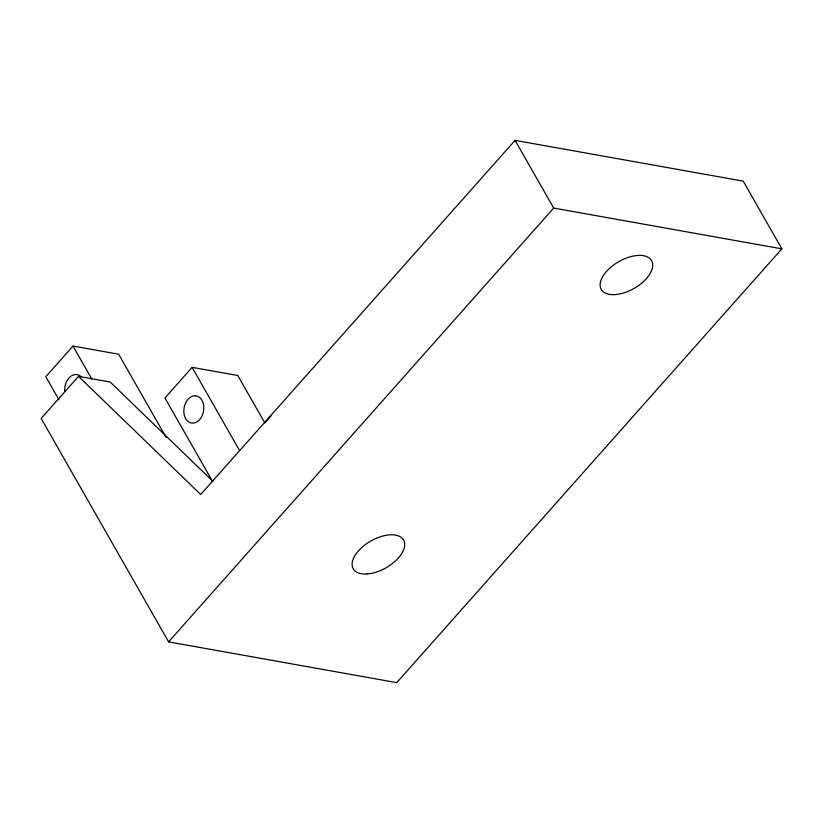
<?xml version="1.0" encoding="UTF-8"?>
<svg xmlns="http://www.w3.org/2000/svg" width="823" height="823" viewBox="0 0 823 823"><rect width="100%" height="100%" fill="white"/><g stroke="black" fill="none" stroke-linecap="round" stroke-linejoin="round"><path stroke-width="1.23" d="M166.164 437.497L118.656 354.219L73 346.061L45.8 376.697L59.009 399.844M78.504 376.358L41.15 418.434L168.592 641.868L396.748 682.637L781.85 248.844L743.231 181.132L515.075 140.363L200.689 494.5L78.504 376.358L110.189 382.016L213.085 481.517M271.58 415.276L264.811 422.909L237.775 375.514L192.119 367.346L164.929 397.982L212.427 481.26M168.592 641.868L553.694 208.075L781.85 248.844M515.075 140.363L553.694 208.075M192.119 367.346L239.616 450.623M73 346.061L91.857 379.125M81.076 376.687A13.806 9.866 -79.9 0 0 76.374 374.516L73.761 374.804A13.806 9.866 -79.9 0 0 64.739 391.069M195.493 395.801L192.88 396.089A13.806 9.866 -79.9 0 0 183.817 410.584A13.806 9.866 -79.9 0 0 192.14 423.156L194.753 422.868A13.806 9.866 -79.9 0 0 203.816 408.373A13.806 9.866 -79.9 0 0 195.493 395.801M367.017 573.981A28.98 15.4 -29.7 0 0 404.638 543.293A28.98 15.4 -29.7 0 0 363.55 545.978A28.98 15.4 -29.7 0 0 367.017 573.981M615.048 294.593A28.98 15.4 -29.7 0 0 652.67 263.895A28.98 15.4 -29.7 0 0 611.582 266.58A28.98 15.4 -29.7 0 0 615.048 294.593"/></g></svg>
